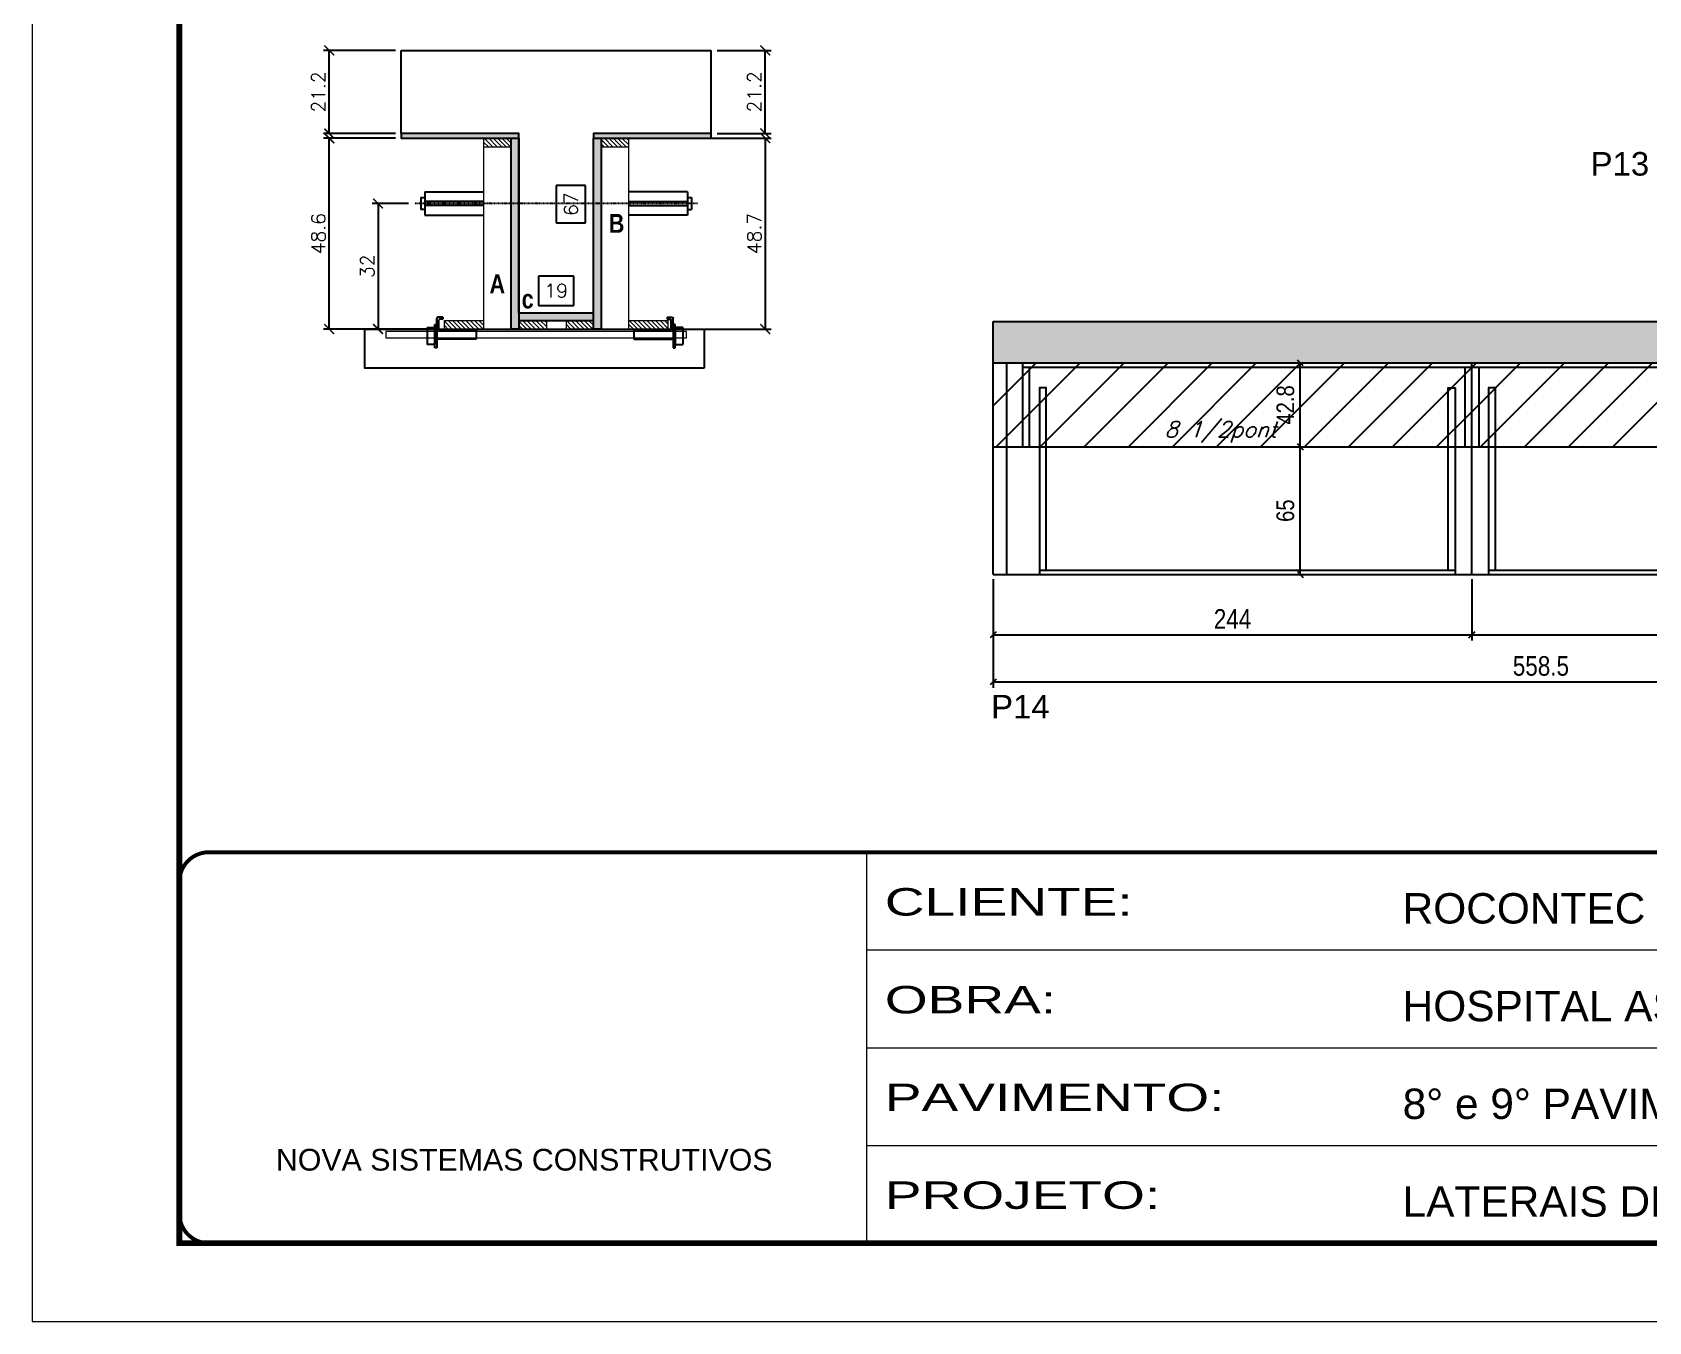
# Model space of a CAD drawing. Extents: x -20960 to -5926, y -2106 to 21915.
# Drawn here: x -9023 to -8199, y 19717 to 20374 of the extents above; entities that cross this region are included whole.
import ezdxf

# ---------------------------------------------------------------- set-up
doc = ezdxf.new("R2010")
doc.units = 0
for name, pattern in [('CONTINUO', [0]), ('DASHED', [0.75, 0.5, -0.25]), ('HIDDEN', [0.375, 0.25, -0.125])]:
    doc.linetypes.add(name, pattern=pattern)
for name, color, linetype in [('5', 5, 'Continuous'), ('barrote', 251, 'Continuous'), ('COTA', 241, 'Continuous'), ('Cota Seção (2x)', 4, 'Continuous'), ('detalhes', 4, 'Continuous'), ('Painéis', 200, 'Continuous'), ('presilha', 1, 'Continuous'), ('Reaproveitamento', 251, 'Continuous'), ('SARR_2.2x7', 40, 'Continuous'), ('SARR_3.5x7', 81, 'Continuous'), ('TENSOR', 3, 'Continuous'), ('texto', 7, 'Continuous')]:
    doc.layers.add(name, color=color, linetype=linetype)
for name, color, linetype, lineweight in [('CONCRETO', 251, 'Continuous', 25), ('Folhas', 255, 'Continuous', 9), ('Hachura', 251, 'Continuous', 9), ('Madeira', 126, 'Continuous', 18), ('SARRAFO DE PRESSAO', 251, 'DASHED', 9), ('SCO-___-LAJ', 2, 'Continuous', 0)]:
    doc.layers.add(name, color=color, linetype=linetype, lineweight=lineweight)
doc.styles.add('ARIAL', font='arial.ttf')
doc.styles.add('COTA TECNICA', font='techl___.ttf', dxfattribs={"height": 10})
doc.styles.add('COTA TECNICA-50', font='techl___.ttf', dxfattribs={"height": 9})
doc.styles.add('Romans', font='romans.shx')
doc.styles.get("Standard").update_dxf_attribs({"font": 'arial.ttf'})
doc.styles.add('TECNICA', font='techb___.ttf', dxfattribs={"height": 10})
doc.styles.add('Tecnologia', font='')
doc.styles.get('Tecnologia').set_extended_font_data('Forgotten Futurist')
doc.dimstyles.new('COTA PAINEL-50', dxfattribs={"dimtxt": 9, "dimasz": 3, "dimexe": 3, "dimexo": 3, "dimgap": 3, "dimtad": 1, "dimdec": 1, "dimzin": 12, "dimdsep": 46, "dimtxsty": 'COTA TECNICA-50', "dimblk1": 'OBLIQUE', "dimblk2": 'OBLIQUE', "dimsah": 1, "dimcen": 0.9, "dimclrd": 4, "dimclre": 4, "dimclrt": 240, "dimadec": 1, "dimazin": 3, "dimtfac": 1, "dimtdec": 1, "dimtmove": 0, "dimatfit": 3, "dimfxl": 1, "dimtolj": 1, "dimtzin": 12, "dimarcsym": 0})
doc.dimstyles.new('Cota Seção (2x)', dxfattribs={"dimtxt": 7, "dimasz": 5, "dimexe": 3, "dimexo": 3, "dimgap": 2, "dimtad": 3, "dimdec": 1, "dimlfac": 0.5, "dimzin": 12, "dimdsep": 46, "dimtxsty": 'Romans', "dimblk": 'ARCHTICK', "dimcen": 0, "dimclrd": 4, "dimclre": 4, "dimclrt": 1, "dimadec": 1, "dimazin": 3, "dimtfac": 1, "dimtdec": 1, "dimtmove": 0, "dimatfit": 3, "dimldrblk": 'OBLIQUE', "dimfxl": 1, "dimtolj": 1, "dimtzin": 12, "dimarcsym": 0})
doc.dimstyles.new('Cota Seção interna', dxfattribs={"dimtxt": 7, "dimasz": 6, "dimexe": 0.18, "dimexo": 2, "dimgap": -4, "dimtad": 3, "dimdec": 1, "dimlfac": 0.5, "dimzin": 12, "dimdsep": 46, "dimtxsty": 'Romans', "dimblk": 'ARCHTICK', "dimcen": 0.09, "dimse1": 1, "dimse2": 1, "dimsd1": 1, "dimsd2": 1, "dimclrd": 180, "dimclre": 5, "dimclrt": 1, "dimadec": 0, "dimazin": 3, "dimtfac": 1, "dimtdec": 1, "dimtofl": 0, "dimtmove": 0, "dimatfit": 3, "dimldrblk": 'ARCHTICK', "dimfxl": 1, "dimtolj": 1, "dimtzin": 0, "dimarcsym": 0})
doc.dimstyles.new('PAINEL', dxfattribs={"dimtxt": 10, "dimasz": 3, "dimexe": 3, "dimexo": 3, "dimgap": 3, "dimtad": 1, "dimdec": 1, "dimzin": 12, "dimdsep": 46, "dimtxsty": 'COTA TECNICA', "dimblk1": 'OBLIQUE', "dimblk2": 'OBLIQUE', "dimsah": 1, "dimcen": 0.9, "dimclrd": 4, "dimclre": 4, "dimclrt": 240, "dimadec": 1, "dimazin": 3, "dimtfac": 1, "dimtdec": 1, "dimtmove": 0, "dimatfit": 3, "dimfxl": 1, "dimtolj": 1, "dimtzin": 12, "dimarcsym": 0})
pattern_1 = [(45, (3170, 2297.15), (-11.22532, 11.22532), [])]

# ---------------------------------------------------------------- blocks, each defined once
blk = doc.blocks.new('9999999999')
at = {"color": 30, "linetype": 'CONTINUO'}
for p, q in [((98564.56, 34230.21), (98564.56, 34429.45)), ((98564.56, 34379.64), (99583.98, 34379.64)), ((98564.56, 34329.83), (99487.98, 34329.83)), ((98564.56, 34280.02), (99487.98, 34280.02))]:
    blk.add_line(p, q, dxfattribs=at)
at = {"color": 30, "linetype": 'CONTINUO', "const_width": 2}
blk.add_lwpolyline([(99583.98, 34230.21), (99583.98, 34414.45, 0.414214), (99568.98, 34429.45), (98228.98, 34429.45, 0.414214), (98213.98, 34414.45), (98213.98, 34245.21, 0.414214), (98228.98, 34230.21), (99583.98, 34230.21)], format="xyb", dxfattribs=at)
at = {"layer": 'Folhas'}
blk.add_lwpolyline([(98138.98, 34190.21), (99623.98, 34190.21), (99623.98, 35240.21), (98138.98, 35240.21)], close=True, dxfattribs=at)
at = {"layer": 'Folhas', "color": 30, "const_width": 3}
blk.add_lwpolyline([(98213.98, 34230.21), (99583.98, 34230.21), (99583.98, 35200.21), (98213.98, 35200.21)], close=True, dxfattribs=at)
at = {"color": 7, "linetype": 'Continuous', "ltscale": 5, "style": 'ARIAL'}
for s, height, p in [('ROCONTEC', 15.483, (98837.68, 34393.13)), ('HOSPITAL ASSUNÇÃO', 15.4829, (98837.68, 34343.32)), ('8° e 9° PAVIMENTO', 15.4829, (98837.68, 34293.51)), ('NOVA SISTEMAS CONSTRUTIVOS', 11.0592, (98263.19, 34267.21)), ('LATERAIS DE VIGAS', 15.4829, (98837.68, 34243.7))]:
    blk.add_text(s, height=height, dxfattribs=at).set_placement(p)
at = {"layer": 'Folhas', "color": 7, "style": 'Tecnologia', "width": 1.5}
for s, p in [('CLIENTE:', (98573.65, 34397.17)), ('OBRA:', (98573.65, 34347.31)), ('PAVIMENTO:', (98573.65, 34297.5)), ('PROJETO:', (98573.65, 34247.69))]:
    blk.add_text(s, height=14, dxfattribs=at).set_placement(p)
blk = doc.blocks.new('_ArchTick')
at = {"color": 0, "linetype": 'ByBlock', "const_width": 0.15}
blk.add_lwpolyline([(-0.5, -0.5), (0.5, 0.5)], dxfattribs=at)
blk = doc.blocks.new('*D6444')
at = {"layer": 'COTA', "color": 4, "lineweight": -2, "transparency": 16777216}
for p, q in [((-8838.38, 20319.94), (-8875.1, 20319.94)), ((-8872.1, 20222.74), (-8872.1, 20319.94)), ((-8820.78, 20222.74), (-8875.1, 20222.74))]:
    blk.add_line(p, q, dxfattribs=at)
at = {"layer": 'Defpoints', "color": 0, "transparency": 16777216}
for p in [(-8872.1, 20319.94), (-8835.38, 20319.94), (-8817.78, 20222.74)]:
    blk.add_point(p, dxfattribs=at)
at = {"layer": 'COTA', "color": 4, "lineweight": -2, "transparency": 16777216, "xscale": 5, "yscale": 5, "zscale": 5}
for p, rotation in [((-8872.1, 20319.94), 90), ((-8872.1, 20222.74), 270)]:
    blk.add_blockref('_ArchTick', p, dxfattribs=dict(at, rotation=rotation))
at = {"layer": 'COTA', "color": 1, "transparency": 16777216, "insert": (-8877.6, 20271.34), "char_height": 7, "attachment_point": 5, "rotation": 90, "style": 'Romans'}
blk.add_mtext('\\A1;48.6', dxfattribs=at)
blk = doc.blocks.new('_Oblique')
at = {"color": 0, "linetype": 'ByBlock', "lineweight": -2}
blk.add_line((-0.5, -0.5), (0.5, 0.5), dxfattribs=at)
blk = doc.blocks.new('*D6445')
at = {"layer": 'COTA', "color": 4, "lineweight": -2, "transparency": 16777216}
for p, q in [((-8838.38, 20364.74), (-8875.1, 20364.74)), ((-8872.1, 20322.34), (-8872.1, 20364.74)), ((-8838.38, 20322.34), (-8875.1, 20322.34))]:
    blk.add_line(p, q, dxfattribs=at)
at = {"layer": 'Defpoints', "color": 0, "transparency": 16777216}
for p in [(-8872.1, 20364.74), (-8835.38, 20364.74), (-8835.38, 20322.34)]:
    blk.add_point(p, dxfattribs=at)
at = {"layer": 'COTA', "color": 4, "lineweight": -2, "transparency": 16777216, "xscale": 5, "yscale": 5, "zscale": 5}
for p, rotation in [((-8872.1, 20364.74), 90), ((-8872.1, 20322.34), 270)]:
    blk.add_blockref('_ArchTick', p, dxfattribs=dict(at, rotation=rotation))
at = {"layer": 'COTA', "color": 1, "transparency": 16777216, "insert": (-8877.6, 20343.54), "char_height": 7, "attachment_point": 5, "rotation": 90, "style": 'Romans'}
blk.add_mtext('\\A1;21.2', dxfattribs=at)
blk = doc.blocks.new('*D6446')
at = {"layer": 'Cota Seção (2x)', "color": 180, "lineweight": -2, "transparency": 16777216}
for p, q in [((-8741.38, 20295.87), (-8756.38, 20295.87)), ((-8756.38, 20295.87), (-8756.38, 20276.87)), ((-8741.38, 20276.87), (-8741.38, 20295.87)), ((-8756.38, 20276.87), (-8741.38, 20276.87))]:
    blk.add_line(p, q, dxfattribs=at)
at = {"layer": 'Defpoints', "color": 0, "transparency": 16777216}
for p in [(-8775.38, 20364.74), (-8737.38, 20364.74), (-8775.38, 20230.74)]:
    blk.add_point(p, dxfattribs=at)
at = {"layer": 'Cota Seção (2x)', "color": 1, "transparency": 16777216, "insert": (-8748.88, 20286.37), "char_height": 7, "attachment_point": 5, "rotation": 90, "style": 'Romans'}
blk.add_mtext('\\A1;67', dxfattribs=at)
blk = doc.blocks.new('PRESILHA METÁLICA 1')
at = {"layer": 'presilha'}
for p, q in [((0, 13), (6, 13)), ((0, 13), (0, 0)), ((6, 15.5), (7.5, 15.5)), ((6, -2.5), (6, 15.5)), ((6, 13), (6, 0)), ((7.5, 10.6), (7.5, 19.9)), ((7.5, 15.5), (7.5, -2.5)), ((12, 21), (8.6, 21)), ((9, 11.6), (9, 18.9)), ((12, 19.5), (9.6, 19.5)), ((12, 21), (12, 19.5)), ((6, 0), (0, 0)), ((37.5, 4.1), (7.5, 4.1)), ((37.5, 11), (9.6, 11)), ((37.5, 11), (37.5, 4.1)), ((7.5, -2.5), (6, -2.5))]:
    blk.add_line(p, q, dxfattribs=at)
for centre, radius, start, end in [((8.6, 19.9), 1.14, 90, 180), ((9.6, 18.9), 0.57, 90, 180), ((9.6, 11.6), 0.57, 180, 270)]:
    blk.add_arc(centre, radius, start, end, dxfattribs=at)
blk = doc.blocks.new('*D6447')
at = {"layer": 'Cota Seção (2x)', "color": 180, "lineweight": -2, "transparency": 16777216}
for p, q in [((-8747.38, 20249.74), (-8765.38, 20249.74)), ((-8765.38, 20249.74), (-8765.38, 20234.74)), ((-8747.38, 20234.74), (-8747.38, 20249.74)), ((-8765.38, 20234.74), (-8747.38, 20234.74))]:
    blk.add_line(p, q, dxfattribs=at)
at = {"layer": 'Defpoints', "color": 0, "transparency": 16777216}
for p in [(-8775.38, 20230.74), (-8775.38, 20222.74), (-8737.38, 20222.74)]:
    blk.add_point(p, dxfattribs=at)
at = {"layer": 'Cota Seção (2x)', "color": 1, "transparency": 16777216, "insert": (-8756.38, 20242.24), "char_height": 7, "attachment_point": 5, "style": 'Romans'}
blk.add_mtext('\\A1;19', dxfattribs=at)
blk = doc.blocks.new('*D6448')
at = {"layer": 'COTA', "color": 4, "lineweight": -2, "transparency": 16777216}
for p, q in [((-8716.38, 20320.04), (-8646.81, 20320.04)), ((-8649.81, 20320.04), (-8649.81, 20222.74)), ((-8716.38, 20222.74), (-8646.81, 20222.74))]:
    blk.add_line(p, q, dxfattribs=at)
at = {"layer": 'Defpoints', "color": 0, "transparency": 16777216}
for p in [(-8719.38, 20320.04), (-8719.38, 20222.74), (-8649.81, 20222.74)]:
    blk.add_point(p, dxfattribs=at)
at = {"layer": 'COTA', "color": 4, "lineweight": -2, "transparency": 16777216, "xscale": 5, "yscale": 5, "zscale": 5}
for p, rotation in [((-8649.81, 20320.04), 90), ((-8649.81, 20222.74), 270)]:
    blk.add_blockref('_ArchTick', p, dxfattribs=dict(at, rotation=rotation))
at = {"layer": 'COTA', "color": 1, "transparency": 16777216, "insert": (-8655.31, 20271.39), "char_height": 7, "attachment_point": 5, "rotation": 90, "style": 'Romans'}
blk.add_mtext('\\A1;48.7', dxfattribs=at)
blk = doc.blocks.new('*D6449')
at = {"layer": 'COTA', "color": 4, "lineweight": -2, "transparency": 16777216}
for p, q in [((-8831.68, 20286.71), (-8850.23, 20286.71)), ((-8847.23, 20286.71), (-8847.23, 20222.74)), ((-8831.68, 20222.74), (-8850.23, 20222.74))]:
    blk.add_line(p, q, dxfattribs=at)
at = {"layer": 'Defpoints', "color": 0, "transparency": 16777216}
for p in [(-8828.68, 20286.71), (-8847.23, 20222.74), (-8828.68, 20222.74)]:
    blk.add_point(p, dxfattribs=at)
at = {"layer": 'COTA', "color": 4, "lineweight": -2, "transparency": 16777216, "xscale": 5, "yscale": 5, "zscale": 5}
for p, rotation in [((-8847.23, 20286.71), 90), ((-8847.23, 20222.74), 270)]:
    blk.add_blockref('_ArchTick', p, dxfattribs=dict(at, rotation=rotation))
at = {"layer": 'COTA', "color": 1, "transparency": 16777216, "insert": (-8852.73, 20254.72), "char_height": 7, "attachment_point": 5, "rotation": 90, "style": 'Romans'}
blk.add_mtext('\\A1;32', dxfattribs=at)
blk = doc.blocks.new('*D6524')
at = {"layer": 'COTA', "color": 4, "lineweight": -2, "transparency": 16777216}
for p, q in [((-8674.38, 20364.74), (-8646.81, 20364.74)), ((-8649.81, 20322.44), (-8649.81, 20364.74)), ((-8674.38, 20322.44), (-8646.81, 20322.44))]:
    blk.add_line(p, q, dxfattribs=at)
at = {"layer": 'Defpoints', "color": 0, "transparency": 16777216}
for p in [(-8677.38, 20364.74), (-8649.81, 20364.74), (-8677.38, 20322.44)]:
    blk.add_point(p, dxfattribs=at)
at = {"layer": 'COTA', "color": 4, "lineweight": -2, "transparency": 16777216, "xscale": 5, "yscale": 5, "zscale": 5}
for p, rotation in [((-8649.81, 20364.74), 90), ((-8649.81, 20322.44), 270)]:
    blk.add_blockref('_ArchTick', p, dxfattribs=dict(at, rotation=rotation))
at = {"layer": 'COTA', "color": 1, "transparency": 16777216, "insert": (-8655.31, 20343.59), "char_height": 7, "attachment_point": 5, "rotation": 90, "style": 'Romans'}
blk.add_mtext('\\A1;21.2', dxfattribs=at)
blk = doc.blocks.new('*D6450')
at = {"layer": 'COTA', "color": 4, "lineweight": -2, "ltscale": 25, "transparency": 16777216}
for p, q in [((-8533.53, 20095.32), (-8533.53, 20063.9)), ((-8289.53, 20095.32), (-8289.53, 20063.9)), ((-8533.53, 20066.9), (-8289.53, 20066.9))]:
    blk.add_line(p, q, dxfattribs=at)
at = {"layer": 'Defpoints', "color": 0, "ltscale": 25, "transparency": 16777216}
for p in [(-8533.53, 20098.32), (-8289.53, 20098.32), (-8289.53, 20066.9)]:
    blk.add_point(p, dxfattribs=at)
at = {"layer": 'COTA', "color": 4, "lineweight": -2, "ltscale": 25, "transparency": 16777216, "xscale": 3, "yscale": 3, "zscale": 3, "rotation": 180}
blk.add_blockref('_Oblique', (-8533.53, 20066.9), dxfattribs=at)
at = {"layer": 'COTA', "color": 4, "lineweight": -2, "ltscale": 25, "transparency": 16777216, "xscale": 3, "yscale": 3, "zscale": 3}
blk.add_blockref('_Oblique', (-8289.53, 20066.9), dxfattribs=at)
at = {"layer": 'COTA', "color": 240, "ltscale": 25, "transparency": 16777216, "insert": (-8411.53, 20074.98), "char_height": 10, "attachment_point": 5, "style": 'COTA TECNICA'}
blk.add_mtext('\\A1;244', dxfattribs=at)
blk = doc.blocks.new('*D6432')
at = {"layer": 'COTA', "color": 4, "lineweight": -2, "ltscale": 25, "transparency": 16777216}
for p, q in [((-8289.53, 20095.32), (-8289.53, 20063.9)), ((-8045.53, 20095.32), (-8045.53, 20063.9)), ((-8289.53, 20066.9), (-8045.53, 20066.9))]:
    blk.add_line(p, q, dxfattribs=at)
at = {"layer": 'Defpoints', "color": 0, "ltscale": 25, "transparency": 16777216}
for p in [(-8289.53, 20098.32), (-8045.53, 20098.32), (-8045.53, 20066.9)]:
    blk.add_point(p, dxfattribs=at)
at = {"layer": 'COTA', "color": 4, "lineweight": -2, "ltscale": 25, "transparency": 16777216, "xscale": 3, "yscale": 3, "zscale": 3, "rotation": 180}
blk.add_blockref('_Oblique', (-8289.53, 20066.9), dxfattribs=at)
at = {"layer": 'COTA', "color": 4, "lineweight": -2, "ltscale": 25, "transparency": 16777216, "xscale": 3, "yscale": 3, "zscale": 3}
blk.add_blockref('_Oblique', (-8045.53, 20066.9), dxfattribs=at)
at = {"layer": 'COTA', "color": 240, "ltscale": 25, "transparency": 16777216, "insert": (-8167.53, 20074.98), "char_height": 10, "attachment_point": 5, "style": 'COTA TECNICA'}
blk.add_mtext('\\A1;244', dxfattribs=at)
blk = doc.blocks.new('*D6433')
at = {"layer": 'COTA', "color": 4, "lineweight": -2, "ltscale": 25, "transparency": 16777216}
for p, q in [((-8533.53, 20095.32), (-8533.53, 20039.82)), ((-7975.05, 20095.32), (-7975.05, 20039.82)), ((-7975.05, 20042.82), (-8533.53, 20042.82))]:
    blk.add_line(p, q, dxfattribs=at)
at = {"layer": 'Defpoints', "color": 0, "ltscale": 25, "transparency": 16777216}
for p in [(-8533.53, 20098.32), (-7975.05, 20098.32), (-8533.53, 20042.82)]:
    blk.add_point(p, dxfattribs=at)
at = {"layer": 'COTA', "color": 4, "lineweight": -2, "ltscale": 25, "transparency": 16777216, "xscale": 3, "yscale": 3, "zscale": 3, "rotation": 180}
blk.add_blockref('_Oblique', (-8533.53, 20042.82), dxfattribs=at)
at = {"layer": 'COTA', "color": 4, "lineweight": -2, "ltscale": 25, "transparency": 16777216, "xscale": 3, "yscale": 3, "zscale": 3}
blk.add_blockref('_Oblique', (-7975.05, 20042.82), dxfattribs=at)
at = {"layer": 'COTA', "color": 240, "ltscale": 25, "transparency": 16777216, "insert": (-8254.29, 20050.95), "char_height": 10, "attachment_point": 5, "style": 'COTA TECNICA'}
blk.add_mtext('\\A1;558.5', dxfattribs=at)
blk = doc.blocks.new('*D6513')
at = {"layer": 'COTA', "color": 4, "lineweight": -2, "transparency": 16777216}
for p, q in [((-8401.03, 20162.64), (-8373.96, 20162.64)), ((-8376.96, 20097.64), (-8376.96, 20162.64)), ((-8401.03, 20097.64), (-8373.96, 20097.64))]:
    blk.add_line(p, q, dxfattribs=at)
at = {"layer": 'Defpoints', "color": 0, "transparency": 16777216}
for p in [(-8404.03, 20162.64), (-8376.96, 20162.64), (-8404.03, 20097.64)]:
    blk.add_point(p, dxfattribs=at)
at = {"layer": 'COTA', "color": 4, "lineweight": -2, "transparency": 16777216, "xscale": 3, "yscale": 3, "zscale": 3}
for p, rotation in [((-8376.96, 20162.64), 90), ((-8376.96, 20097.64), 270)]:
    blk.add_blockref('_Oblique', p, dxfattribs=dict(at, rotation=rotation))
at = {"layer": 'COTA', "color": 240, "transparency": 16777216, "insert": (-8384.56, 20130.14), "char_height": 9, "attachment_point": 5, "rotation": 90, "style": 'COTA TECNICA-50'}
blk.add_mtext('\\A1;65', dxfattribs=at)
blk = doc.blocks.new('*D6514')
at = {"layer": 'COTA', "color": 4, "lineweight": -2, "transparency": 16777216}
for p, q in [((-8376.96, 20162.64), (-8376.96, 20205.44)), ((-8401.03, 20162.64), (-8373.96, 20162.64))]:
    blk.add_line(p, q, dxfattribs=at)
at = {"layer": 'Defpoints', "color": 0, "transparency": 16777216}
for p in [(-8376.96, 20205.44), (-8376.96, 20205.44), (-8404.03, 20162.64)]:
    blk.add_point(p, dxfattribs=at)
at = {"layer": 'COTA', "color": 4, "lineweight": -2, "transparency": 16777216, "xscale": 3, "yscale": 3, "zscale": 3}
for p, rotation in [((-8376.96, 20205.44), 90), ((-8376.96, 20162.64), 270)]:
    blk.add_blockref('_Oblique', p, dxfattribs=dict(at, rotation=rotation))
at = {"layer": 'COTA', "color": 240, "transparency": 16777216, "insert": (-8384.54, 20184.04), "char_height": 9, "attachment_point": 5, "rotation": 90, "style": 'COTA TECNICA-50'}
blk.add_mtext('\\A1;42.8', dxfattribs=at)

msp = doc.modelspace()

# ---------------------------------------------------------------- hatches: boundary and pattern name
at = {"layer": 'COTA', "linetype": 'ByBlock'}
h = msp.add_hatch(dxfattribs=at)
h.set_pattern_fill('AR-CONC', color=256, scale=0.03)
h.set_pattern_definition([(50, (3170, 2297.15), (5.4655401, -0.4781726), [0.5715, -6.2865]), (355, (3170, 2297.15), (-1.0573026, 5.7317054), [0.4572, -5.0292175]), (100.451445, (3170.4555, 2297.1104), (4.4082374, 5.2535326), [0.4857003, -5.3427073]), (46.1842, (3170, 2298.674), (8.1323712, -1.2612698), [0.85725, -9.42975]), (96.635558, (3170.678, 2298.569), (7.122124, 7.4227837), [0.7285507, -8.0140682]), (351.18415, (3170, 2298.674), (7.122124, 7.4227837), [0.685799, -7.543792]), (21, (3170.762, 2298.293), (4.5484317, -3.0679559), [0.5715, -6.2865]), (326, (3170.762, 2298.293), (1.8540609, 5.525639), [0.4572, -5.0292]), (71.451445, (3171.141, 2298.0376), (6.4024926, 2.4576831), [0.4857003, -5.3426981]), (37.5, (3170, 2297.1502), (0.0926581, 2.53665117), [0, -4.96824, 0, -5.1054, 0, -5.04825]), (7.5, (3170, 2297.1502), (2.00458988, 3.00541724), [0, -2.91084, 0, -4.85394, 0, -1.92405]), (327.5, (3168.3007, 2297.1502), (4.06771786, -0.17186232), [0, -1.905, 0, -5.9436, 0, -7.8867]), (317.5, (3167.5387, 2297.1502), (4.44387544, 0.76279473), [0, -2.4765, 0, -3.94716, 0, -5.6007])])
h.paths.add_polyline_path([(-8533.53, 20226.64), (-8533.53, 20205.44), (-8109.05, 20205.44), (-8109.05, 20184.64), (-7975.05, 20184.64), (-7975.05, 20226.64)])
at = {"layer": 'Hachura'}
h = msp.add_hatch(color=256, dxfattribs=at)
h.dxf.hatch_style = 1
h.paths.add_polyline_path([(-8775.38, 20319.94), (-8775.38, 20322.34), (-8835.38, 20322.34), (-8835.38, 20319.94)])
h = msp.add_hatch(dxfattribs=at)
h.set_pattern_fill('ANSI31', color=256, scale=0.5, angle=270, style=0)
h.set_pattern_definition([(315, (14134.4431, 12012.2935), (1.12253202, 1.12253202), [])])
h.paths.add_polyline_path([(-8779.38, 20315.54), (-8779.38, 20319.94), (-8793.38, 20319.94), (-8793.38, 20315.54)])
h = msp.add_hatch(color=256, dxfattribs=at)
h.dxf.hatch_style = 1
h.paths.add_polyline_path([(-8779.38, 20319.94), (-8775.38, 20319.94), (-8775.38, 20222.74), (-8779.38, 20222.74)])
h = msp.add_hatch(color=256, dxfattribs=at)
h.dxf.hatch_style = 1
h.paths.add_polyline_path([(-8677.38, 20320.04), (-8677.38, 20322.44), (-8737.38, 20322.44), (-8737.38, 20320.04)])
h = msp.add_hatch(color=256, dxfattribs=at)
h.dxf.hatch_style = 1
h.paths.add_polyline_path([(-8737.38, 20320.04), (-8733.38, 20320.04), (-8733.38, 20222.74), (-8737.38, 20222.74)])
h = msp.add_hatch(dxfattribs=at)
h.set_pattern_fill('ANSI31', color=256, scale=0.5, angle=270, style=0)
h.set_pattern_definition([(315, (14074.4431, 12012.3935), (1.12253202, 1.12253202), [])])
h.paths.add_polyline_path([(-8719.38, 20315.64), (-8719.38, 20320.04), (-8733.38, 20320.04), (-8733.38, 20315.64)])
h = msp.add_hatch(dxfattribs=at)
h.set_pattern_fill('ANSI31', color=256, scale=0.5, angle=270, style=0)
h.set_pattern_definition([(315, (14134.4431, 11993.0935), (1.12253202, 1.12253202), [])])
h.paths.add_polyline_path([(-8813.38, 20222.74), (-8813.38, 20227.14), (-8793.38, 20227.14), (-8793.38, 20222.74)])
h = msp.add_hatch(color=256, dxfattribs=at)
h.dxf.hatch_style = 1
h.paths.add_polyline_path([(-8737.38, 20227.14), (-8737.38, 20230.74), (-8775.38, 20230.74), (-8775.38, 20227.14)])
h = msp.add_hatch(dxfattribs=at)
h.set_pattern_fill('ANSI31', color=256, scale=0.5, angle=270, style=0)
h.set_pattern_definition([(315, (14143.2431, 11993.0935), (1.12253202, 1.12253202), [])])
h.paths.add_polyline_path([(-8775.38, 20222.74), (-8775.38, 20227.14), (-8761.38, 20227.14), (-8761.38, 20222.74)])
h = msp.add_hatch(dxfattribs=at)
h.set_pattern_fill('ANSI31', color=256, scale=0.5, angle=270, style=0)
h.set_pattern_definition([(315, (14143.2452, 11993.0935), (1.12253202, 1.12253202), [])])
h.paths.add_polyline_path([(-8737.38, 20222.74), (-8737.38, 20227.14), (-8751.38, 20227.14), (-8751.38, 20222.74)])
h = msp.add_hatch(dxfattribs=at)
h.set_pattern_fill('ANSI31', color=256, scale=0.5, angle=270, style=0)
h.set_pattern_definition([(315, (14040.4431, 11993.0935), (1.12253202, 1.12253202), [])])
h.paths.add_polyline_path([(-8719.38, 20222.74), (-8719.38, 20227.14), (-8699.38, 20227.14), (-8699.38, 20222.74)])
at = {"layer": 'Reaproveitamento', "transparency": 33554684}
h = msp.add_hatch(dxfattribs=at)
h.set_pattern_fill('ANSI31', color=256, scale=5)
h.set_pattern_definition(pattern_1)
h.paths.add_polyline_path([(-8289.53, 20162.64), (-8289.53, 20205.44), (-8533.53, 20205.44), (-8533.53, 20162.64)])
h = msp.add_hatch(dxfattribs=at)
h.set_pattern_fill('ANSI31', color=256, scale=5)
h.set_pattern_definition(pattern_1)
h.paths.add_polyline_path([(-8289.53, 20205.44), (-8289.53, 20162.64), (-8045.53, 20162.64), (-8045.53, 20184.64), (-8109.05, 20184.64), (-8109.05, 20205.44)])

# ---------------------------------------------------------------- linework, layer by layer
at = {"ltscale": 3}
for p, q in [((-8823.38, 20292.71), (-8823.38, 20280.71)), ((-8823.38, 20292.71), (-8793.38, 20292.71)), ((-8689.38, 20292.71), (-8719.38, 20292.71)), ((-8689.38, 20292.71), (-8689.38, 20280.71)), ((-8825.38, 20289.71), (-8825.38, 20283.71)), ((-8825.38, 20289.71), (-8823.38, 20289.71)), ((-8823.38, 20283.71), (-8825.38, 20283.71)), ((-8793.38, 20287.71), (-8823.38, 20287.71)), ((-8793.38, 20285.71), (-8823.38, 20285.71)), ((-8719.38, 20287.71), (-8689.38, 20287.71)), ((-8719.38, 20285.71), (-8689.38, 20285.71)), ((-8689.38, 20289.71), (-8687.38, 20289.71)), ((-8689.38, 20283.71), (-8687.38, 20283.71)), ((-8687.38, 20289.71), (-8687.38, 20283.71)), ((-8823.38, 20280.71), (-8793.38, 20280.71)), ((-8689.38, 20280.71), (-8719.38, 20280.71))]:
    msp.add_line(p, q, dxfattribs=at)
at = {"layer": 'barrote'}
msp.add_lwpolyline([(-8681.01, 20202.74), (-8853.98, 20202.74), (-8853.98, 20222.74), (-8681.01, 20222.74)], close=True, dxfattribs=at)
at = {"layer": 'CONCRETO'}
for p, q in [((-8835.38, 20322.34), (-8835.38, 20364.74)), ((-8835.38, 20364.74), (-8775.38, 20364.74)), ((-8775.38, 20364.74), (-8775.38, 20364.74)), ((-8775.38, 20364.74), (-8677.38, 20364.74)), ((-8677.38, 20322.44), (-8677.38, 20364.74)), ((-8775.38, 20322.34), (-8835.38, 20322.34)), ((-8775.38, 20230.74), (-8775.38, 20322.34)), ((-8737.38, 20230.74), (-8775.38, 20230.74)), ((-8737.38, 20227.14), (-8737.38, 20230.74)), ((-8737.38, 20227.14), (-8737.38, 20227.14))]:
    msp.add_line(p, q, dxfattribs=at)
at = {"layer": 'COTA', "linetype": 'ByBlock'}
for p, q in [((-8533.53, 20226.64), (-7975.05, 20226.64)), ((-8533.53, 20205.44), (-8533.53, 20226.64))]:
    msp.add_line(p, q, dxfattribs=at)
at = {"layer": 'Madeira'}
for points in [[(-8779.38, 20315.54), (-8779.38, 20319.94), (-8793.38, 20319.94), (-8793.38, 20315.54)], [(-8779.38, 20319.94), (-8793.38, 20319.94), (-8793.38, 20222.74), (-8779.38, 20222.74)], [(-8719.38, 20315.64), (-8719.38, 20320.04), (-8733.38, 20320.04), (-8733.38, 20315.64)], [(-8719.38, 20320.04), (-8733.38, 20320.04), (-8733.38, 20222.74), (-8719.38, 20222.74)], [(-8813.38, 20222.74), (-8813.38, 20227.14), (-8793.38, 20227.14), (-8793.38, 20222.74)], [(-8775.38, 20222.74), (-8775.38, 20227.14), (-8761.38, 20227.14), (-8761.38, 20222.74)], [(-8737.38, 20222.74), (-8737.38, 20227.14), (-8751.38, 20227.14), (-8751.38, 20222.74)], [(-8719.38, 20222.74), (-8719.38, 20227.14), (-8699.38, 20227.14), (-8699.38, 20222.74)]]:
    msp.add_lwpolyline(points, close=True, dxfattribs=at)
at = {"layer": 'Painéis'}
for p, q in [((-8533.53, 20205.44), (-8109.05, 20205.44)), ((-8533.53, 20162.64), (-8045.53, 20162.64)), ((-8533.53, 20097.64), (-7975.05, 20097.64))]:
    msp.add_line(p, q, dxfattribs=at)
at = {"layer": 'Painéis', "ltscale": 25}
for p, q in [((-8533.53, 20097.64), (-8533.53, 20205.44)), ((-8289.53, 20097.64), (-8289.53, 20205.44))]:
    msp.add_line(p, q, dxfattribs=at)
at = {"layer": 'Painéis'}
for points in [[(-8775.38, 20319.94), (-8775.38, 20322.34), (-8835.38, 20322.34), (-8835.38, 20319.94)], [(-8779.38, 20319.94), (-8775.38, 20319.94), (-8775.38, 20222.74), (-8779.38, 20222.74)], [(-8677.38, 20320.04), (-8677.38, 20322.44), (-8737.38, 20322.44), (-8737.38, 20320.04)], [(-8737.38, 20320.04), (-8733.38, 20320.04), (-8733.38, 20222.74), (-8737.38, 20222.74)], [(-8737.38, 20227.14), (-8737.38, 20230.74), (-8775.38, 20230.74), (-8775.38, 20227.14)]]:
    msp.add_lwpolyline(points, close=True, dxfattribs=at)
at = {"layer": 'SARR_2.2x7', "linetype": 'Continuous'}
for p, q in [((-8526.53, 20162.64), (-8526.53, 20205.44)), ((-8518.53, 20203.24), (-8289.53, 20203.24)), ((-8289.53, 20203.24), (-8109.05, 20203.24)), ((-8526.53, 20097.64), (-8526.53, 20162.64))]:
    msp.add_line(p, q, dxfattribs=at)
at = {"layer": 'SARR_2.2x7', "linetype": 'Continuous', "ltscale": 50}
for p, q in [((-8510.03, 20099.84), (-8298.03, 20099.84)), ((-8281, 20099.84), (-8054.03, 20099.84))]:
    msp.add_line(p, q, dxfattribs=at)
at = {"layer": 'SARR_3.5x7'}
for p, q in [((-8518.53, 20162.64), (-8518.53, 20205.44)), ((-8515.03, 20162.64), (-8515.03, 20203.24)), ((-8293.03, 20203.24), (-8293.03, 20162.64)), ((-8286, 20203.24), (-8286, 20162.64))]:
    msp.add_line(p, q, dxfattribs=at)
for points in [[(-8506.53, 20099.84), (-8506.53, 20192.84), (-8510.03, 20192.84), (-8510.03, 20097.64)], [(-8301.53, 20099.84), (-8301.53, 20192.84), (-8298.03, 20192.84), (-8298.03, 20097.64)], [(-8277.5, 20099.84), (-8277.5, 20192.84), (-8281, 20192.84), (-8281, 20097.64)]]:
    msp.add_lwpolyline(points, dxfattribs=at)
at = {"layer": 'SCO-___-LAJ', "color": 1}
msp.add_lwpolyline([(-8690.02, 20221.4), (-8843.32, 20221.4), (-8843.32, 20218.2), (-8690.02, 20218.2)], close=True, dxfattribs=at)
at = {"layer": 'TENSOR', "linetype": 'HIDDEN', "ltscale": 0.5}
msp.add_line((-8684.38, 20286.71), (-8828.68, 20286.71), dxfattribs=at)

# ---------------------------------------------------------------- block references
at = {"layer": 'presilha', "yscale": 0.6666666666666666, "zscale": 0.6666666666666666}
for p, xscale in [((-8822.24, 20214.77), 0.6666666666666666), ((-8691.8, 20214.77), -0.6666666666666666)]:
    msp.add_blockref('PRESILHA METÁLICA 1', p, dxfattribs=dict(at, xscale=xscale))
at = {"layer": 'SARRAFO DE PRESSAO', "color": 6, "linetype": 'ByBlock'}
msp.add_blockref('9999999999', (-107162.48, -14473.39), dxfattribs=at)

# ---------------------------------------------------------------- texts
at = {"layer": '5', "linetype": 'Continuous'}
for s, p in [('P13', (-8228.91, 20300.93)), ('P14', (-8534.62, 20024.25))]:
    msp.add_text(s, height=12, rotation=0.00004, dxfattribs=at).set_placement(p)
at = {"layer": 'detalhes', "style": 'TECNICA'}
for s, p in [('B', (-8729.55, 20271.77)), ('A', (-8790.38, 20240.93)), ('c', (-8774, 20233.23))]:
    msp.add_text(s, height=9.6, dxfattribs=at).set_placement(p)
at = {"layer": 'texto', "color": 2, "insert": (-8417.63, 20170.29), "char_height": 8, "attachment_point": 5, "style": 'Romans'}
msp.add_mtext('{\\Q19;\\C256;8 1/2pont}', dxfattribs=at)

# ---------------------------------------------------------------- dimensions: what is measured, and where the dimension line sits
at = {"layer": 'COTA'}
for base, p1, p2, dimstyle, picture, middle in [((-8872.1, 20364.74), (-8835.38, 20322.34), (-8835.38, 20364.74), 'Cota Seção (2x)', '*D6445', (-8877.6, 20343.54)), ((-8649.81124771, 20364.73723691), (-8677.3770764, 20322.43723691), (-8677.3770764, 20364.73723691), 'Cota Seção (2x)', '*D6524', (-8655.31124771, 20343.58723691)), ((-8872.1, 20319.94), (-8817.78, 20222.74), (-8835.38, 20319.94), 'Cota Seção (2x)', '*D6444', (-8877.6, 20271.34)), ((-8649.81124771, 20222.73723691), (-8719.3770764, 20320.03723691), (-8719.3770764, 20222.73723691), 'Cota Seção (2x)', '*D6448', (-8655.31124771, 20271.38723691)), ((-8847.23, 20222.74), (-8828.68, 20286.71), (-8828.68, 20222.74), 'Cota Seção (2x)', '*D6449', (-8852.73, 20254.72)), ((-8376.96, 20162.64), (-8404.03, 20097.64), (-8404.03, 20162.64), 'COTA PAINEL-50', '*D6513', (-8384.56, 20130.14))]:
    dim = msp.add_linear_dim(base=base, p1=p1, p2=p2, angle=90, dimstyle=dimstyle, dxfattribs=at)
    dim.commit()
    dim.dimension.update_dxf_attribs({"geometry": picture, "text_midpoint": middle})
dim = msp.add_linear_dim(base=(-8376.96, 20205.44), p1=(-8404.03, 20162.64), p2=(-8376.96, 20205.44), angle=90, dimstyle='COTA PAINEL-50', override={"dimtmove": 1}, dxfattribs=at)
dim.commit()
dim.dimension.update_dxf_attribs({"geometry": '*D6514', "text_midpoint": (-8384.54, 20184.04)})
at = {"layer": 'COTA', "ltscale": 25}
dim = msp.add_linear_dim(base=(-8289.53, 20066.9), p1=(-8533.53, 20098.32), p2=(-8289.53, 20098.32), dimstyle='PAINEL', dxfattribs=at)
dim.commit()
dim.dimension.update_dxf_attribs({"geometry": '*D6450', "text_midpoint": (-8411.53, 20066.9), "dimtype": 160})
for base, p1, p2, picture, middle in [((-8533.53, 20042.82), (-7975.05, 20098.32), (-8533.53, 20098.32), '*D6433', (-8254.29, 20050.95)), ((-8045.53, 20066.9), (-8289.53, 20098.32), (-8045.53, 20098.32), '*D6432', (-8167.53, 20074.98))]:
    dim = msp.add_linear_dim(base=base, p1=p1, p2=p2, dimstyle='PAINEL', dxfattribs=at)
    dim.commit()
    dim.dimension.update_dxf_attribs({"geometry": picture, "text_midpoint": middle})
at = {"layer": 'Cota Seção (2x)'}
for base, p1, p2, angle, picture, middle in [((-8737.38, 20364.74), (-8775.38, 20230.74), (-8775.38, 20364.74), 90, '*D6446', (-8737.38, 20286.37)), ((-8775.38, 20230.74), (-8737.38, 20222.74), (-8775.38, 20222.74), 180, '*D6447', (-8756.38, 20230.74))]:
    dim = msp.add_linear_dim(base=base, p1=p1, p2=p2, angle=angle, dimstyle='Cota Seção interna', dxfattribs=at)
    dim.commit()
    dim.dimension.update_dxf_attribs({"geometry": picture, "text_midpoint": middle, "dimtype": 160})

doc.saveas('drawing.dxf')
